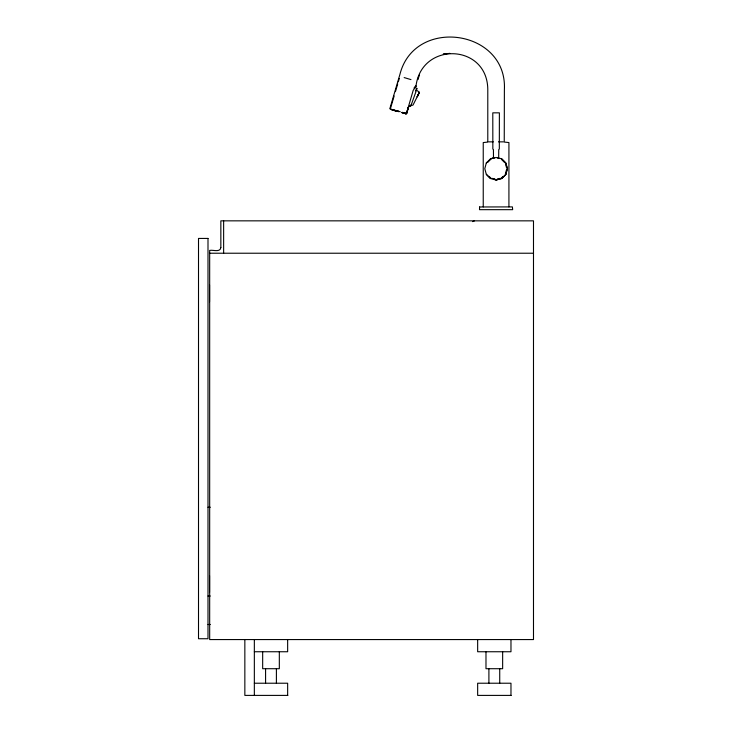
<?xml version="1.0" encoding="UTF-8"?>
<svg xmlns="http://www.w3.org/2000/svg" width="732" height="732" viewBox="0 0 732 732"><rect width="100%" height="100%" fill="white"/><g stroke="black" fill="none" stroke-linecap="round" stroke-linejoin="round"><path stroke-width="1.1" d="M498.675 158.158L498.748 149.484L499.325 149.081L499.38 112.838L492.792 112.838L492.846 149.081L493.423 149.493L493.496 158.158L496.095 157.499L498.675 158.158L497.687 157.838M410.808 105.527L411.11 105.179M494.201 157.828L490.431 158.844L486.295 162.998L484.804 168.68L486.295 174.353L490.431 178.517L496.086 180.026L501.74 178.517L505.867 174.353L507.386 168.68L505.858 163.007L501.731 158.853L497.97 157.828M505.364 174.06L506.507 169.76M505.812 174.326L507.322 168.68L505.812 163.035L501.704 158.899M389.845 108.693L399.928 74.371C414.513 16.369 507.514 29.399 504.385 89.761L504.247 140.773M390.284 109.114L394.145 95.993M395.436 91.619L397.686 83.97M398.327 81.783L399.297 78.507M493.313 141.852L487.787 141.852L487.787 89.771C487.677 43.591 421.522 41.102 415.986 86.147L413.187 90.393L406.425 113.57L403.68 113.112M402.838 112.874L406.727 113.606L408.429 107.201L406.489 113.542L408.502 107.192L409.472 106.067L410.817 105.911L411.402 104.383M416.142 91.125L410.963 105.618M416.856 88.792L416.654 89.313L417.002 88.407L414.751 87.41M418.585 77.363L417.716 79.587L419.509 75.112M415.419 90.896L415.666 90.32M417.588 96.02L419.436 92.25L415.959 89.743M417.524 96.112L419.427 92.324L413.022 105.06L412.272 105.335M413.992 88.023L415.172 86.834M486.313 163.007L487.009 162.312M487.594 162.504L490.724 159.356M501.447 178.004L503.012 176.43M501.731 178.507L505.858 174.353M394.758 110.523L397.577 111.154L394.603 110.477M472.57 221.604L474.446 220.844M494.118 157.865L490.44 158.853L493.277 158.149M497.165 179.157L500.377 178.297M496.095 179.971L501.704 178.462M444.635 53.939L443.263 54.131L449.915 53.354M504.385 141.852L498.455 141.852M487.292 142.136L483.239 142.557L483.239 206.9M504.879 142.136L508.923 142.557L508.923 206.9M493.688 178.892L496.095 179.944L498.867 178.892M209.672 253.226L533.491 253.226M207.998 507.249L210.276 507.249M207.998 596.022L210.285 596.022M207.998 624.497L210.285 624.497M254.343 651.745L287.649 651.745L287.649 639.567M254.343 683.221L287.649 683.221L287.649 695.4M287.841 695.4L244.845 695.4L244.845 639.567M511.156 695.4L477.657 695.4L477.657 683.221L510.973 683.221L510.973 695.4M395.134 110.642L396.36 110.99L391.236 109.516L396.36 110.99M491.794 178.297L495.015 179.157M398.876 111.365L397.522 110.953L400.248 111.74M391.153 109.123L391.766 109.297M394.768 110.532L397.202 111.227M404.677 113.396L406.333 113.872M391.684 109.644L395.463 110.724M402.179 112.298L403.927 112.801M398.775 111.722L395.079 110.331L396.479 110.806M392.874 109.617L393.843 109.891M393.706 110.157L396.46 110.953L394.438 110.349M401.648 112.508L405.912 113.744L401.795 112.545M404.274 113.268L405.885 113.744M404.156 77.574L410.972 79.605M501.447 159.356L504.577 162.504M489.159 176.43L490.724 178.004M486.359 174.326L490.467 178.462M505.364 163.3L506.507 167.601M510.973 639.567L510.973 651.745L477.657 651.745L477.657 639.567M502.646 651.745L502.646 668.709L485.984 668.709L485.984 651.745M499.727 668.709L499.727 683.221M488.903 668.709L488.903 683.221M279.322 651.745L279.322 668.709L262.669 668.709L262.669 651.745M276.403 668.709L276.403 683.221M265.579 668.709L265.579 683.221M254.343 639.567L254.343 695.4M223.635 220.844L223.635 253.226M209.544 284.977L209.544 301.73M209.544 575.681L209.544 592.435M220.844 247.636C220.103 252.75 212.811 249.575 209.672 250.426L209.672 639.567L533.491 639.567L533.491 220.844L220.844 220.844L220.844 247.636M479.579 206.973L479.506 209.672L512.665 209.672L512.391 206.9L479.579 206.973M418.164 94.84L417.816 95.654L418.484 94.199L418.164 94.84M418.283 94.629L417.185 96.734L418.283 94.629M415.986 86.147L415.318 86.33L415.986 86.147M410.57 106.094L409.472 106.067L410.57 106.094M207.998 238.431L198.509 238.431L198.509 638.734L207.998 638.734L207.998 238.431M406.425 113.57L404.082 112.938L406.425 113.57"/></g></svg>
